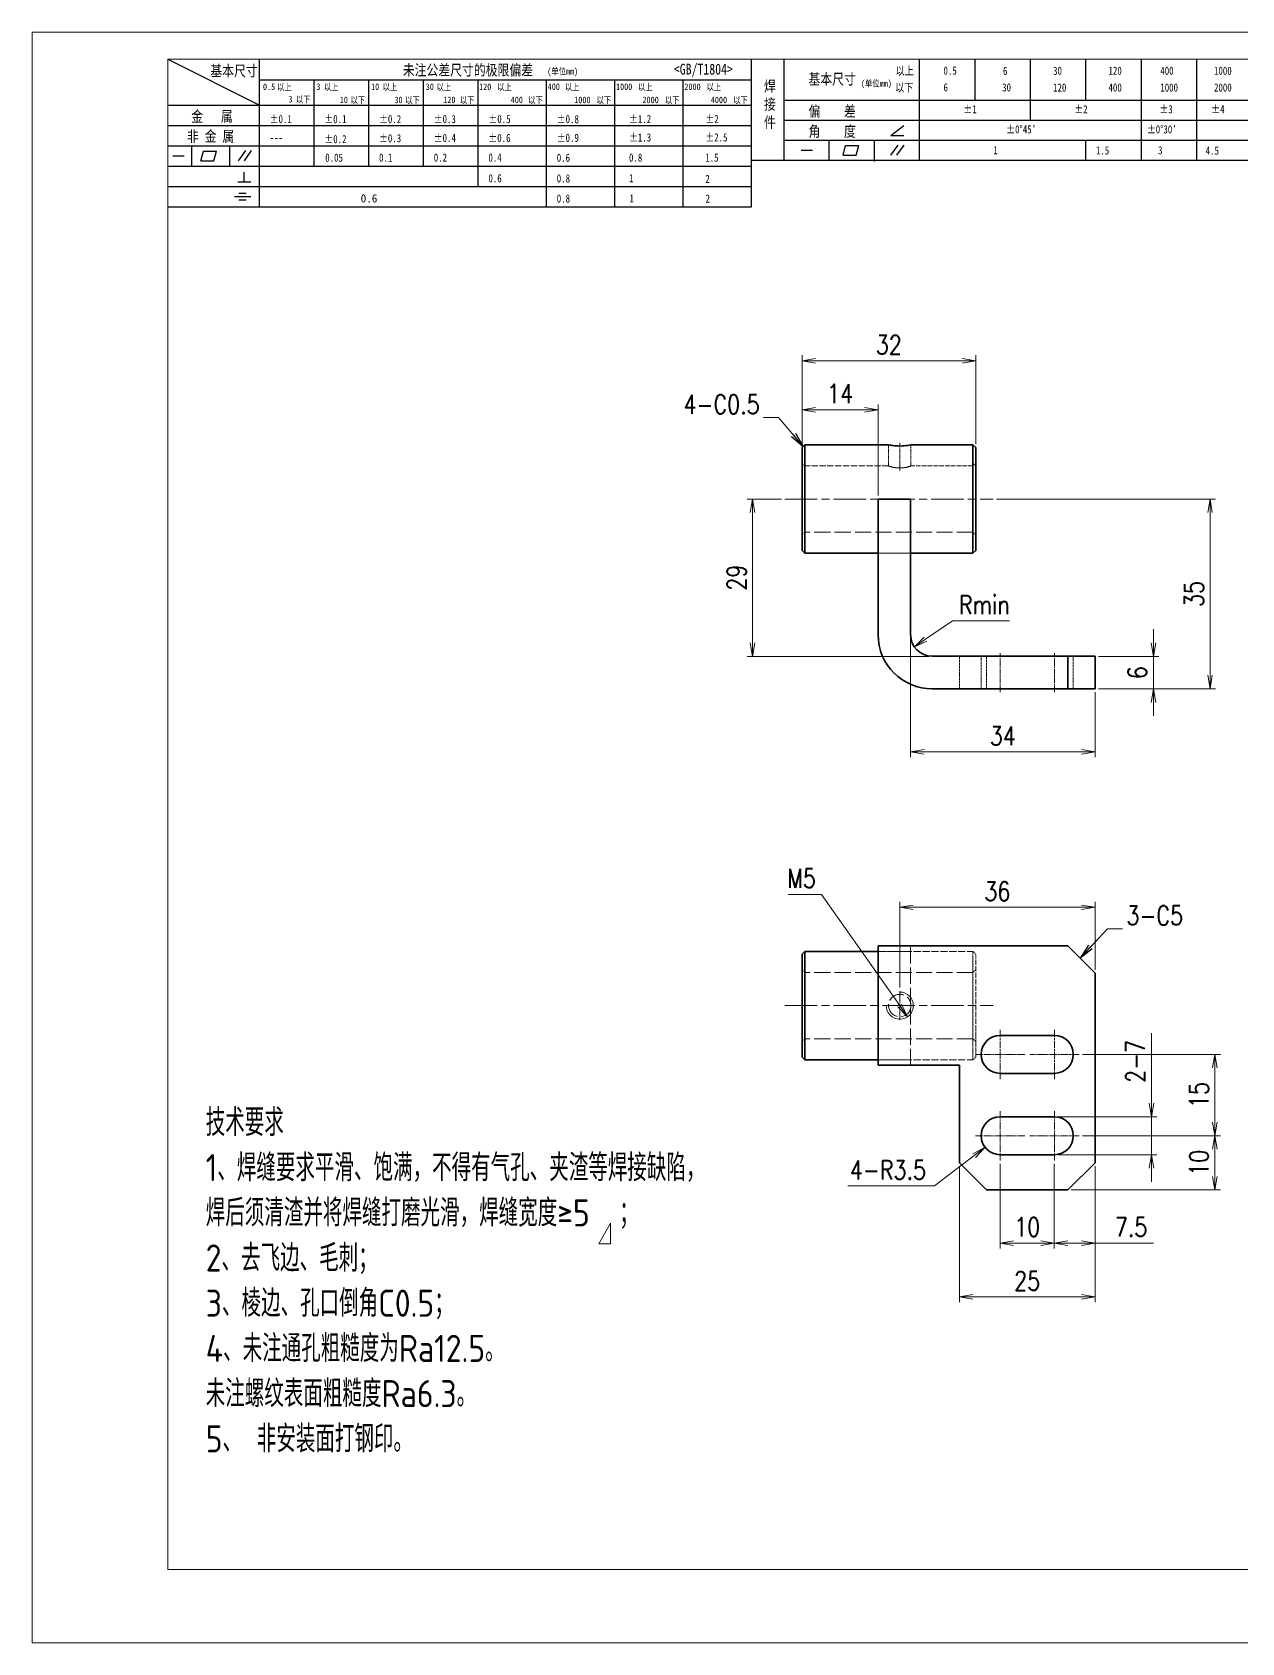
# Model space of a CAD drawing. Header units: inches. Extents: x 269 to 10986, y 1043 to 4337.
# Drawn here: x 9158.5 to 9381.4, y 3497.4 to 3794.4 of the extents above; entities that cross this region are included whole.
import ezdxf

# ---------------------------------------------------------------- set-up
doc = ezdxf.new("R2010")
doc.units = ezdxf.units.IN
doc.header["$MEASUREMENT"] = 0
doc.linetypes.add('AM_ISO02W050x2', pattern=[3.75, 3, -0.75])
doc.linetypes.add('AM_ISO08W050x2', pattern=[9, 6, -0.75, 1.5, -0.75])
for name, color, linetype, lineweight in [('中心线', 2, 'AM_ISO08W050x2', 18), ('图框', 7, 'Continuous', 18), ('标注线', 3, 'Continuous', 18), ('粗实线', 7, 'Continuous', 35), ('虚线', 1, 'AM_ISO02W050x2', 18)]:
    doc.layers.add(name, color=color, linetype=linetype, lineweight=lineweight)
doc.layers.add('图\\M+19E79\\M+195B6\\M+18E9A', color=7, linetype='Continuous')
doc.layers.add('打印', color=7, linetype='Continuous', lineweight=15, plot=False)
doc.layers.add('打印-禁用', color=7, linetype='Continuous', lineweight=15, plot=False)
doc.styles.add('DIM', font='romans.shx', dxfattribs={"width": 0.8, "bigfont": 'bigfont.shx'})
doc.styles.add('国标', font='simfang.ttf', dxfattribs={"width": 0.8})
doc.styles.add('机械长仿宋', font='gbenor.shx', dxfattribs={"height": 1, "bigfont": 'gbcbig.shx'})
doc.dimstyles.new('XR 1-1', dxfattribs={"dimtxt": 3.5, "dimasz": 2.5, "dimexe": 1, "dimexo": 0.625, "dimgap": 1.2, "dimtad": 1, "dimtoh": 1, "dimdsep": 46, "dimtxsty": 'DIM', "dimblk": 'OPEN', "dimcen": 0, "dimclrd": 8, "dimclre": 8, "dimclrt": 2, "dimazin": 2, "dimtfac": 0.5, "dimtmove": 0, "dimatfit": 3, "dimldrblk": 'OPEN', "dimfxl": 0, "dimtolj": 2, "dimlwd": 18, "dimlwe": 18, "dimarcsym": 0})
doc.dimstyles.new('XR 1-1$0', dxfattribs={"dimtxt": 3.5, "dimasz": 2.5, "dimexe": 1, "dimexo": 0.625, "dimgap": 1.2, "dimtad": 1, "dimzin": 9, "dimdsep": 46, "dimtxsty": 'DIM', "dimblk": 'OPEN', "dimcen": 0, "dimclrd": 8, "dimclre": 8, "dimclrt": 2, "dimazin": 2, "dimtfac": 0.5, "dimtmove": 0, "dimatfit": 3, "dimldrblk": 'OPEN', "dimfxl": 0, "dimtolj": 2, "dimlwd": 18, "dimlwe": 18, "dimarcsym": 0})
doc.dimstyles.new('XR 1-1$3', dxfattribs={"dimtxt": 3.5, "dimasz": 2.5, "dimexe": 1, "dimexo": 0.625, "dimgap": 1.2, "dimtad": 1, "dimtoh": 1, "dimdsep": 46, "dimtxsty": 'DIM', "dimblk": 'OPEN', "dimcen": 0, "dimclrd": 8, "dimclre": 8, "dimclrt": 2, "dimazin": 2, "dimtfac": 0.5, "dimtofl": 0, "dimtmove": 0, "dimatfit": 3, "dimldrblk": 'OPEN', "dimfxl": 0, "dimtolj": 2, "dimlwd": 18, "dimlwe": 18, "dimarcsym": 0})
doc.dimstyles.new('XR 1-1$4', dxfattribs={"dimtxt": 3.5, "dimasz": 2.5, "dimexe": 1, "dimexo": 0.625, "dimgap": 1.2, "dimtad": 1, "dimtoh": 1, "dimdsep": 46, "dimtxsty": 'DIM', "dimblk": 'OPEN', "dimcen": 0, "dimclrd": 8, "dimclre": 8, "dimclrt": 2, "dimazin": 2, "dimtfac": 0.5, "dimtofl": 0, "dimtmove": 0, "dimatfit": 3, "dimldrblk": 'OPEN', "dimfxl": 0, "dimtolj": 2, "dimlwd": 18, "dimlwe": 18, "dimarcsym": 0})

# ---------------------------------------------------------------- blocks, each defined once
blk = doc.blocks.new('GZDEH零件A3图框V01版')
at = {"layer": '图\\M+19E79\\M+195B6\\M+18E9A', "color": 9}
for p, q in [((2882.49, -1554.46), (2899.37, -1562.92)), ((2899.37, -1581.67), (2899.37, -1554.46)), ((2990.09, -1581.67), (2990.09, -1554.46)), ((2996.09, -1573.08), (2996.09, -1554.46)), ((3021.09, -1561.98), (3021.09, -1554.46)), ((3031.31, -1561.98), (3031.31, -1554.46)), ((3041.53, -1561.98), (3041.53, -1554.46)), ((3051.75, -1561.98), (3051.75, -1554.46)), ((3061.98, -1561.98), (3061.98, -1554.46)), ((3072.2, -1561.98), (3072.2, -1554.46)), ((2899.37, -1558.24), (2990.09, -1558.24)), ((2909.45, -1574.17), (2909.45, -1558.24)), ((2919.53, -1574.17), (2919.53, -1558.24)), ((2929.61, -1574.17), (2929.61, -1558.24)), ((2939.69, -1577.92), (2939.69, -1558.24)), ((2952.29, -1581.67), (2952.29, -1558.24)), ((2964.89, -1581.67), (2964.89, -1558.24)), ((2977.49, -1581.67), (2977.49, -1558.24)), ((2996.09, -1561.98), (3113.09, -1561.98)), ((3021.09, -1573.08), (3021.09, -1561.98)), ((3041.53, -1565.68), (3041.53, -1561.98)), ((3061.98, -1573.08), (3061.98, -1561.98)), ((3072.2, -1573.08), (3072.2, -1561.98)), ((2882.49, -1562.92), (2990.09, -1562.92)), ((2882.49, -1566.67), (2990.09, -1566.67)), ((2996.09, -1565.68), (3113.09, -1565.68)), ((3015.75, -1568.51), (3018.15, -1566.66)), ((2882.49, -1570.42), (2990.09, -1570.42)), ((2886.92, -1574.12), (2886.92, -1570.42)), ((2893.91, -1574.12), (2893.91, -1570.42)), ((2996.09, -1569.38), (3113.09, -1569.38)), ((3004.42, -1573.08), (3004.42, -1569.38)), ((3006.97, -1572.12), (3007.45, -1570.33)), ((3007.45, -1570.33), (3009.86, -1570.33)), ((3009.39, -1572.12), (3009.86, -1570.33)), ((3012.75, -1573.08), (3012.75, -1569.38)), ((3015.75, -1568.51), (3018.15, -1568.51)), ((3015.81, -1572.12), (3017.15, -1570.26)), ((3016.89, -1572.12), (3018.23, -1570.26)), ((3051.75, -1573.08), (3051.75, -1569.38)), ((2883.43, -1572.27), (2885.49, -1572.27)), ((2888.59, -1573.16), (2889.07, -1571.37)), ((2888.59, -1573.16), (2891, -1573.16)), ((2889.07, -1571.37), (2891.48, -1571.37)), ((2891, -1573.16), (2891.48, -1571.37)), ((2895.52, -1573.16), (2896.85, -1571.3)), ((2896.6, -1573.16), (2897.94, -1571.3)), ((2990.09, -1573.08), (3113.09, -1573.08)), ((2999.26, -1571.23), (3001.32, -1571.23)), ((3006.97, -1572.12), (3009.39, -1572.12)), ((3012.75, -1573.33), (3012.75, -1573.08)), ((2882.49, -1574.17), (2990.09, -1574.17)), ((2895.42, -1577.05), (2897.81, -1577.05)), ((2896.58, -1577.05), (2896.58, -1575.28)), ((2882.49, -1577.92), (2990.09, -1577.92)), ((2894.79, -1579.77), (2897.77, -1579.77)), ((2895.57, -1579.17), (2896.92, -1579.17)), ((2882.49, -1581.67), (2990.09, -1581.67)), ((2895.57, -1580.37), (2896.93, -1580.37))]:
    blk.add_line(p, q, dxfattribs=at)
at = {"layer": '图框', "linetype": 'Continuous'}
for p, q in [((2882.49, -1554.46), (2882.49, -1832.96)), ((3272.49, -1554.46), (2882.49, -1554.46)), ((2882.49, -1832.96), (3272.49, -1832.96))]:
    blk.add_line(p, q, dxfattribs=at)
at = {"layer": '打印-禁用', "linetype": 'Continuous'}
for p, q in [((2857.49, -1549.46), (2857.49, -1846.46)), ((3277.49, -1549.46), (2857.49, -1549.46)), ((2857.49, -1846.46), (3277.49, -1846.46))]:
    blk.add_line(p, q, dxfattribs=at)
at = {"layer": '图\\M+19E79\\M+195B6\\M+18E9A', "color": 9, "style": '国标', "width": 0.8}
for s, height, p in [('基本尺寸', 2, (2890.33, -1557.58)), ('未注公差尺寸的极限偏差', 2, (2925.81, -1557.44)), ('<GB/T1804>', 2, (2975.78, -1557.27)), ('以上', 1.5, (3016.64, -1557.33)), ('0.5', 1.5, (3025.49, -1557.3)), ('6', 1.5, (3036.45, -1557.34)), ('30', 1.5, (3045.69, -1557.31)), ('120', 1.5, (3055.91, -1557.31)), ('400', 1.5, (3065.46, -1557.31)), ('1000', 1.5, (3075.36, -1557.31)), ('30', 1.2, (2930.04, -1560.11)), ('基本尺寸', 2, (3000.6, -1559.1)), ('以下', 1.5, (3016.58, -1560.43)), ('6', 1.5, (3025.49, -1560.38)), ('30', 1.5, (3036.31, -1560.39)), ('120', 1.5, (3045.69, -1560.41)), ('400', 1.5, (3055.91, -1560.41)), ('1000', 1.5, (3065.46, -1560.41)), ('2000', 1.5, (3075.36, -1560.41)), ('金   属', 2, (2886.82, -1565.98)), ('±0.1', 1.5, (2901.27, -1566.23)), ('±0.1', 1.5, (2911.35, -1566.23)), ('±0.2', 1.5, (2921.43, -1566.23)), ('±0.3', 1.5, (2931.51, -1566.23)), ('±0.5', 1.5, (2941.59, -1566.23)), ('±0.8', 1.5, (2954.19, -1566.23)), ('±1.2', 1.5, (2967.51, -1566.23)), ('±2', 1.5, (2981.58, -1566.23)), ('偏    差', 2, (3000.6, -1565.04)), ('±1', 1.5, (3029.16, -1564.42)), ('±2', 1.5, (3049.61, -1564.42)), ('±3', 1.5, (3065.3, -1564.42)), ('±4', 1.5, (3074.85, -1564.42)), ('非 金 属', 2, (2886.02, -1569.65)), ('±0.3', 1.5, (2921.43, -1569.77)), ('±0.4', 1.5, (2931.51, -1569.71)), ('±0.6', 1.5, (2941.59, -1569.71)), ('±0.9', 1.5, (2954.19, -1569.68)), ('±1.3', 1.5, (2967.51, -1569.62)), ('±2.5', 1.5, (2981.58, -1569.61)), ('角    度', 2, (3000.6, -1568.74)), ("±0%%D45'", 1.5, (3037.06, -1568.12)), ("±0%%D30'", 1.5, (3062.98, -1568.12)), ('---', 1.5, (2901.27, -1569.65)), ('±0.2', 1.5, (2911.35, -1569.92)), ('1', 1.5, (3034.69, -1571.98)), ('1.5', 1.5, (3053.59, -1572.01)), ('3', 1.5, (3065.05, -1571.98)), ('4.5', 1.5, (3073.82, -1572.05)), ('0.1', 1.5, (2921.43, -1573.34)), ('0.2', 1.5, (2931.51, -1573.33)), ('0.4', 1.5, (2941.59, -1573.33)), ('0.6', 1.5, (2954.19, -1573.35)), ('0.8', 1.5, (2967.51, -1573.33)), ('1.5', 1.5, (2981.58, -1573.34)), ('0.6', 1.5, (2941.59, -1577.14)), ('0.8', 1.5, (2954.19, -1577.17)), ('1', 1.5, (2967.51, -1577.12)), ('2', 1.5, (2981.58, -1577.26)), ('0.8', 1.5, (2954.19, -1580.87)), ('1', 1.5, (2967.59, -1580.86)), ('2', 1.5, (2981.62, -1580.89))]:
    blk.add_text(s, height=height, dxfattribs=at).set_placement(p)
at = {"layer": '图\\M+19E79\\M+195B6\\M+18E9A', "color": 9, "lineweight": 15, "style": '国标', "width": 0.8}
for s, p in [('(单位mm)', (2952.44, -1557.27)), ('0.5', (2900.03, -1560.11)), ('以上', (2902.64, -1560.16)), ('3', (2909.88, -1560.11)), ('以上', (2911.25, -1560.16)), ('10', (2919.96, -1560.11)), ('以上', (2922.09, -1560.16)), ('以上', (2932.02, -1560.16)), ('120', (2939.88, -1560.11)), ('以上', (2943.21, -1560.16)), ('400', (2952.52, -1560.11)), ('以上', (2955.68, -1560.16)), ('1000', (2965.12, -1560.11)), ('以上', (2969.16, -1560.16)), ('2000', (2977.72, -1560.11)), ('以上', (2981.8, -1560.16)), ('(单位mm)', (3010.27, -1559.51)), ('3', (2904.73, -1562.41)), ('以下', (2906.1, -1562.46)), ('10', (2914.19, -1562.54)), ('以下', (2916.18, -1562.59)), ('30', (2924.27, -1562.54)), ('以下', (2926.26, -1562.59)), ('120', (2933.26, -1562.54)), ('以下', (2936.34, -1562.59)), ('400', (2945.7, -1562.54)), ('以下', (2948.94, -1562.59)), ('1000', (2957.41, -1562.54)), ('以下', (2961.54, -1562.59)), ('2000', (2969.99, -1562.54)), ('以下', (2974.14, -1562.59)), ('4000', (2982.59, -1562.54)), ('以下', (2986.74, -1562.59))]:
    blk.add_text(s, height=1.2, dxfattribs=at).set_placement(p)
at = {"layer": '图\\M+19E79\\M+195B6\\M+18E9A', "color": 9, "lineweight": 13, "style": '国标'}
blk.add_text('0.6', height=1.5, dxfattribs=at).set_placement((2918.05, -1580.85))
at = {"layer": '图\\M+19E79\\M+195B6\\M+18E9A', "color": 9, "style": '国标'}
for s, insert, char_height, width, attachment_point in [('焊\\P接\\P件', (2992.39, -1558.41), 2, 3.1877, 1), ('0.05', (2911.51, -1573.37), 1.5, 5.1982, 7)]:
    blk.add_mtext(s, dxfattribs=dict(at, insert=insert, char_height=char_height, width=width, attachment_point=attachment_point))
blk = doc.blocks.new('DEH A3')
at = {"layer": '图框'}
blk.add_blockref('GZDEH零件A3图框V01版', (-2857.49, 1846.46), dxfattribs=at)
blk = doc.blocks.new('HJ')
at = {"layer": '标注线', "color": 2, "linetype": 'ByBlock', "lineweight": 9}
for p, q in [((0, 0), (4.34, 7.65)), ((4.34, 7.65), (4.34, 0)), ((4.34, 0), (0, 0))]:
    blk.add_line(p, q, dxfattribs=at)
blk = doc.blocks.new('_Open')
at = {"color": 0, "linetype": 'ByBlock', "lineweight": -2}
for p, q in [((-1, 0.17), (0, 0)), ((-1, -0.17), (0, 0)), ((0, 0), (-1, 0))]:
    blk.add_line(p, q, dxfattribs=at)
blk = doc.blocks.new('*D195')
at = {"layer": 'Defpoints', "color": 0, "transparency": 16777216}
for p in [(9291.27, 3708.26), (9297.19, 3708.26), (9324.39, 3679.26)]:
    blk.add_point(p, dxfattribs=at)
at = {"layer": '标注线', "color": 8, "lineweight": 18, "transparency": 16777216}
for p, q in [((9296.57, 3708.26), (9290.27, 3708.26)), ((9291.27, 3681.76), (9291.27, 3705.76)), ((9323.77, 3679.26), (9290.27, 3679.26))]:
    blk.add_line(p, q, dxfattribs=at)
at = {"layer": '标注线', "color": 8, "lineweight": 18, "transparency": 16777216, "xscale": 2.5, "yscale": 2.5, "zscale": 2.5}
for p, rotation in [((9291.27, 3708.26), 90), ((9291.27, 3679.26), 270)]:
    blk.add_blockref('_Open', p, dxfattribs=dict(at, rotation=rotation))
at = {"layer": '标注线', "color": 2, "transparency": 16777216, "insert": (9288.32, 3693.76), "char_height": 3.5, "attachment_point": 5, "rotation": 90, "style": 'DIM'}
blk.add_mtext('\\A2;29', dxfattribs=at)
blk = doc.blocks.new('*D196')
at = {"layer": 'Defpoints', "color": 0, "transparency": 16777216}
for p in [(9320.39, 3683.26), (9354.39, 3673.26), (9320.39, 3661.65)]:
    blk.add_point(p, dxfattribs=at)
at = {"layer": '标注线', "color": 8, "lineweight": 18, "transparency": 16777216}
for p, q in [((9320.39, 3682.64), (9320.39, 3660.65)), ((9354.39, 3672.64), (9354.39, 3660.65)), ((9351.89, 3661.65), (9322.89, 3661.65))]:
    blk.add_line(p, q, dxfattribs=at)
at = {"layer": '标注线', "color": 8, "lineweight": 18, "transparency": 16777216, "xscale": 2.5, "yscale": 2.5, "zscale": 2.5, "rotation": 180}
blk.add_blockref('_Open', (9320.39, 3661.65), dxfattribs=at)
at = {"layer": '标注线', "color": 8, "lineweight": 18, "transparency": 16777216, "xscale": 2.5, "yscale": 2.5, "zscale": 2.5}
blk.add_blockref('_Open', (9354.39, 3661.65), dxfattribs=at)
at = {"layer": '标注线', "color": 2, "transparency": 16777216, "insert": (9337.39, 3664.6), "char_height": 3.5, "attachment_point": 5, "style": 'DIM'}
blk.add_mtext('\\A2;34', dxfattribs=at)
blk = doc.blocks.new('*D197')
at = {"layer": 'Defpoints', "color": 0, "transparency": 16777216}
for p in [(9354.39, 3679.26), (9365.16, 3679.26), (9354.39, 3673.26)]:
    blk.add_point(p, dxfattribs=at)
at = {"layer": '标注线', "color": 8, "lineweight": 18, "transparency": 16777216}
for p, q in [((9365.16, 3681.76), (9365.16, 3684.26)), ((9355.02, 3679.26), (9366.16, 3679.26)), ((9365.16, 3673.26), (9365.16, 3679.26)), ((9355.02, 3673.26), (9366.16, 3673.26)), ((9365.16, 3670.76), (9365.16, 3668.26))]:
    blk.add_line(p, q, dxfattribs=at)
at = {"layer": '标注线', "color": 8, "lineweight": 18, "transparency": 16777216, "xscale": 2.5, "yscale": 2.5, "zscale": 2.5}
for p, rotation in [((9365.16, 3679.26), 270), ((9365.16, 3673.26), 90)]:
    blk.add_blockref('_Open', p, dxfattribs=dict(at, rotation=rotation))
at = {"layer": '标注线', "color": 2, "transparency": 16777216, "insert": (9362.21, 3676.26), "char_height": 3.5, "attachment_point": 5, "rotation": 90, "style": 'DIM'}
blk.add_mtext('\\A2;6', dxfattribs=at)
blk = doc.blocks.new('*D198')
at = {"layer": 'Defpoints', "color": 0, "transparency": 16777216}
for p in [(9335.59, 3708.26), (9354.39, 3673.26), (9375.59, 3673.26)]:
    blk.add_point(p, dxfattribs=at)
at = {"layer": '标注线', "color": 8, "lineweight": 18, "transparency": 16777216}
for p, q in [((9336.22, 3708.26), (9376.59, 3708.26)), ((9375.59, 3705.76), (9375.59, 3675.76)), ((9355.02, 3673.26), (9376.59, 3673.26))]:
    blk.add_line(p, q, dxfattribs=at)
at = {"layer": '标注线', "color": 8, "lineweight": 18, "transparency": 16777216, "xscale": 2.5, "yscale": 2.5, "zscale": 2.5}
for p, rotation in [((9375.59, 3708.26), 90), ((9375.59, 3673.26), 270)]:
    blk.add_blockref('_Open', p, dxfattribs=dict(at, rotation=rotation))
at = {"layer": '标注线', "color": 2, "transparency": 16777216, "insert": (9372.64, 3690.76), "char_height": 3.5, "attachment_point": 5, "rotation": 90, "style": 'DIM'}
blk.add_mtext('\\A2;35', dxfattribs=at)
blk = doc.blocks.new('*D199')
at = {"layer": 'Defpoints', "color": 0, "transparency": 16777216}
for p in [(9300.39, 3724.73), (9300.39, 3717.76), (9314.39, 3708.26)]:
    blk.add_point(p, dxfattribs=at)
at = {"layer": '标注线', "color": 8, "lineweight": 18, "transparency": 16777216}
for p, q in [((9300.39, 3718.39), (9300.39, 3725.73)), ((9311.89, 3724.73), (9302.89, 3724.73)), ((9314.39, 3708.89), (9314.39, 3725.73))]:
    blk.add_line(p, q, dxfattribs=at)
at = {"layer": '标注线', "color": 8, "lineweight": 18, "transparency": 16777216, "xscale": 2.5, "yscale": 2.5, "zscale": 2.5, "rotation": 180}
blk.add_blockref('_Open', (9300.39, 3724.73), dxfattribs=at)
at = {"layer": '标注线', "color": 8, "lineweight": 18, "transparency": 16777216, "xscale": 2.5, "yscale": 2.5, "zscale": 2.5}
blk.add_blockref('_Open', (9314.39, 3724.73), dxfattribs=at)
at = {"layer": '标注线', "color": 2, "transparency": 16777216, "insert": (9307.39, 3727.68), "char_height": 3.5, "attachment_point": 5, "style": 'DIM'}
blk.add_mtext('\\A2;14', dxfattribs=at)
blk = doc.blocks.new('*D200')
at = {"layer": 'Defpoints', "color": 0, "transparency": 16777216}
for p in [(9332.39, 3733.77), (9300.39, 3717.75), (9332.39, 3717.76)]:
    blk.add_point(p, dxfattribs=at)
at = {"layer": '标注线', "color": 8, "lineweight": 18, "transparency": 16777216}
for p, q in [((9300.39, 3718.38), (9300.39, 3734.77)), ((9302.89, 3733.77), (9329.89, 3733.77)), ((9332.39, 3718.39), (9332.39, 3734.77))]:
    blk.add_line(p, q, dxfattribs=at)
at = {"layer": '标注线', "color": 8, "lineweight": 18, "transparency": 16777216, "xscale": 2.5, "yscale": 2.5, "zscale": 2.5, "rotation": 180}
blk.add_blockref('_Open', (9300.39, 3733.77), dxfattribs=at)
at = {"layer": '标注线', "color": 8, "lineweight": 18, "transparency": 16777216, "xscale": 2.5, "yscale": 2.5, "zscale": 2.5}
blk.add_blockref('_Open', (9332.39, 3733.77), dxfattribs=at)
at = {"layer": '标注线', "color": 2, "transparency": 16777216, "insert": (9316.39, 3736.72), "char_height": 3.5, "attachment_point": 5, "style": 'DIM'}
blk.add_mtext('\\A2;32', dxfattribs=at)
blk = doc.blocks.new('*D201')
at = {"layer": 'Defpoints', "color": 0, "transparency": 16777216}
for p in [(9324.39, 3683.26), (9321.1, 3681)]:
    blk.add_point(p, dxfattribs=at)
at = {"layer": '标注线', "color": 8, "lineweight": 18, "transparency": 16777216}
for p, q in [((9328.1, 3685.81), (9323.16, 3682.41)), ((9338.64, 3685.81), (9328.1, 3685.81))]:
    blk.add_line(p, q, dxfattribs=at)
at = {"layer": '标注线', "color": 8, "lineweight": 18, "transparency": 16777216, "xscale": 2.5, "yscale": 2.5, "zscale": 2.5, "rotation": 214.479443261806}
blk.add_blockref('_Open', (9321.1, 3681), dxfattribs=at)
at = {"layer": '标注线', "color": 2, "transparency": 16777216, "insert": (9333.97, 3688.76), "char_height": 3.5, "attachment_point": 5, "style": 'DIM'}
blk.add_mtext('\\A2;Rmin', dxfattribs=at)
blk = doc.blocks.new('*D207')
at = {"layer": 'Defpoints', "color": 0, "transparency": 16777216}
for p in [(9329.39, 3585.86), (9354.39, 3585.86), (9354.39, 3561.14)]:
    blk.add_point(p, dxfattribs=at)
at = {"layer": '标注线', "color": 8, "lineweight": 18, "transparency": 16777216}
for p, q in [((9329.39, 3585.23), (9329.39, 3560.14)), ((9354.39, 3585.23), (9354.39, 3560.14)), ((9331.89, 3561.14), (9351.89, 3561.14))]:
    blk.add_line(p, q, dxfattribs=at)
at = {"layer": '标注线', "color": 8, "lineweight": 18, "transparency": 16777216, "xscale": 2.5, "yscale": 2.5, "zscale": 2.5, "rotation": 180}
blk.add_blockref('_Open', (9329.39, 3561.14), dxfattribs=at)
at = {"layer": '标注线', "color": 8, "lineweight": 18, "transparency": 16777216, "xscale": 2.5, "yscale": 2.5, "zscale": 2.5}
blk.add_blockref('_Open', (9354.39, 3561.14), dxfattribs=at)
at = {"layer": '标注线', "color": 2, "transparency": 16777216, "insert": (9341.89, 3564.09), "char_height": 3.5, "attachment_point": 5, "style": 'DIM'}
blk.add_mtext('\\A2;25', dxfattribs=at)
blk = doc.blocks.new('*D208')
at = {"layer": 'Defpoints', "color": 0, "transparency": 16777216}
for p in [(9346.89, 3586.31), (9354.39, 3585.86), (9354.39, 3571.07)]:
    blk.add_point(p, dxfattribs=at)
at = {"layer": '标注线', "color": 8, "lineweight": 18, "transparency": 16777216}
for p, q in [((9346.89, 3585.68), (9346.89, 3570.07)), ((9354.39, 3585.23), (9354.39, 3570.07)), ((9349.39, 3571.07), (9351.89, 3571.07)), ((9354.39, 3571.07), (9365.16, 3571.07))]:
    blk.add_line(p, q, dxfattribs=at)
at = {"layer": '标注线', "color": 8, "lineweight": 18, "transparency": 16777216, "xscale": 2.5, "yscale": 2.5, "zscale": 2.5, "rotation": 180}
blk.add_blockref('_Open', (9346.89, 3571.07), dxfattribs=at)
at = {"layer": '标注线', "color": 8, "lineweight": 18, "transparency": 16777216, "xscale": 2.5, "yscale": 2.5, "zscale": 2.5}
blk.add_blockref('_Open', (9354.39, 3571.07), dxfattribs=at)
at = {"layer": '标注线', "color": 2, "transparency": 16777216, "insert": (9361.03, 3574.02), "char_height": 3.5, "attachment_point": 5, "style": 'DIM'}
blk.add_mtext('\\A2;7.5', dxfattribs=at)
blk = doc.blocks.new('*D209')
at = {"layer": 'Defpoints', "color": 0, "transparency": 16777216}
for p in [(9336.89, 3586.31), (9346.89, 3585.68), (9346.89, 3571.07)]:
    blk.add_point(p, dxfattribs=at)
at = {"layer": '标注线', "color": 8, "lineweight": 18, "transparency": 16777216}
for p, q in [((9336.89, 3585.68), (9336.89, 3570.07)), ((9346.89, 3585.06), (9346.89, 3570.07)), ((9339.39, 3571.07), (9344.39, 3571.07))]:
    blk.add_line(p, q, dxfattribs=at)
at = {"layer": '标注线', "color": 8, "lineweight": 18, "transparency": 16777216, "xscale": 2.5, "yscale": 2.5, "zscale": 2.5, "rotation": 180}
blk.add_blockref('_Open', (9336.89, 3571.07), dxfattribs=at)
at = {"layer": '标注线', "color": 8, "lineweight": 18, "transparency": 16777216, "xscale": 2.5, "yscale": 2.5, "zscale": 2.5}
blk.add_blockref('_Open', (9346.89, 3571.07), dxfattribs=at)
at = {"layer": '标注线', "color": 2, "transparency": 16777216, "insert": (9341.89, 3574.02), "char_height": 3.5, "attachment_point": 5, "style": 'DIM'}
blk.add_mtext('\\A2;10', dxfattribs=at)
blk = doc.blocks.new('*D210')
at = {"layer": 'Defpoints', "color": 0, "transparency": 16777216}
for p in [(9351.44, 3590.86), (9376.5, 3590.86), (9349.39, 3580.86)]:
    blk.add_point(p, dxfattribs=at)
at = {"layer": '标注线', "color": 8, "lineweight": 18, "transparency": 16777216}
for p, q in [((9352.07, 3590.86), (9377.5, 3590.86)), ((9376.5, 3583.36), (9376.5, 3588.36)), ((9350.02, 3580.86), (9377.5, 3580.86))]:
    blk.add_line(p, q, dxfattribs=at)
at = {"layer": '标注线', "color": 8, "lineweight": 18, "transparency": 16777216, "xscale": 2.5, "yscale": 2.5, "zscale": 2.5}
for p, rotation in [((9376.5, 3590.86), 90), ((9376.5, 3580.86), 270)]:
    blk.add_blockref('_Open', p, dxfattribs=dict(at, rotation=rotation))
at = {"layer": '标注线', "color": 2, "transparency": 16777216, "insert": (9373.55, 3585.86), "char_height": 3.5, "attachment_point": 5, "rotation": 90, "style": 'DIM'}
blk.add_mtext('\\A2;10', dxfattribs=at)
blk = doc.blocks.new('*D211')
at = {"layer": 'Defpoints', "color": 0, "transparency": 16777216}
for p in [(9351.44, 3605.86), (9352.07, 3590.86), (9376.5, 3590.86)]:
    blk.add_point(p, dxfattribs=at)
at = {"layer": '标注线', "color": 8, "lineweight": 18, "transparency": 16777216}
for p, q in [((9352.07, 3605.86), (9377.5, 3605.86)), ((9376.5, 3603.36), (9376.5, 3593.36)), ((9352.69, 3590.86), (9377.5, 3590.86))]:
    blk.add_line(p, q, dxfattribs=at)
at = {"layer": '标注线', "color": 8, "lineweight": 18, "transparency": 16777216, "xscale": 2.5, "yscale": 2.5, "zscale": 2.5}
for p, rotation in [((9376.5, 3605.86), 90), ((9376.5, 3590.86), 270)]:
    blk.add_blockref('_Open', p, dxfattribs=dict(at, rotation=rotation))
at = {"layer": '标注线', "color": 2, "transparency": 16777216, "insert": (9373.55, 3598.36), "char_height": 3.5, "attachment_point": 5, "rotation": 90, "style": 'DIM'}
blk.add_mtext('\\A2;15', dxfattribs=at)
blk = doc.blocks.new('*D212')
at = {"layer": 'Defpoints', "color": 0, "transparency": 16777216}
for p in [(9346.89, 3594.36), (9364.78, 3594.36), (9346.89, 3587.36)]:
    blk.add_point(p, dxfattribs=at)
at = {"layer": '标注线', "color": 8, "lineweight": 18, "transparency": 16777216}
for p, q in [((9364.78, 3596.86), (9364.78, 3609.76)), ((9347.52, 3594.36), (9365.78, 3594.36)), ((9364.78, 3587.36), (9364.78, 3594.36)), ((9347.52, 3587.36), (9365.78, 3587.36)), ((9364.78, 3584.86), (9364.78, 3582.36))]:
    blk.add_line(p, q, dxfattribs=at)
at = {"layer": '标注线', "color": 8, "lineweight": 18, "transparency": 16777216, "xscale": 2.5, "yscale": 2.5, "zscale": 2.5}
for p, rotation in [((9364.78, 3594.36), 270), ((9364.78, 3587.36), 90)]:
    blk.add_blockref('_Open', p, dxfattribs=dict(at, rotation=rotation))
at = {"layer": '标注线', "color": 2, "transparency": 16777216, "insert": (9361.83, 3604.56), "char_height": 3.5, "attachment_point": 5, "rotation": 90, "style": 'DIM'}
blk.add_mtext('\\A2;{\\Fromans,bigfont|c134;2-}7', dxfattribs=at)
blk = doc.blocks.new('*D213')
at = {"layer": 'Defpoints', "color": 0, "transparency": 16777216}
for p in [(9336.89, 3590.86), (9334.11, 3588.73)]:
    blk.add_point(p, dxfattribs=at)
at = {"layer": '标注线', "color": 8, "lineweight": 18, "transparency": 16777216}
for p, q in [((9324.81, 3581.61), (9332.13, 3587.21)), ((9308.81, 3581.61), (9324.81, 3581.61))]:
    blk.add_line(p, q, dxfattribs=at)
at = {"layer": '标注线', "color": 8, "lineweight": 18, "transparency": 16777216, "xscale": 2.5, "yscale": 2.5, "zscale": 2.5, "rotation": 37.401368756041}
blk.add_blockref('_Open', (9334.11, 3588.73), dxfattribs=at)
at = {"layer": '标注线', "color": 2, "transparency": 16777216, "insert": (9316.21, 3584.56), "char_height": 3.5, "attachment_point": 5, "style": 'DIM'}
blk.add_mtext('\\A2;{\\Fromans,bigfont|c134;4-}R3.5', dxfattribs=at)
blk = doc.blocks.new('*D261')
at = {"layer": 'Defpoints', "color": 0, "transparency": 16777216}
for p in [(9318.39, 3632.98), (9354.39, 3620.86), (9318.39, 3617.54)]:
    blk.add_point(p, dxfattribs=at)
at = {"layer": '标注线', "color": 8, "lineweight": 18, "transparency": 16777216}
for p, q in [((9318.39, 3618.17), (9318.39, 3633.98)), ((9351.89, 3632.98), (9320.89, 3632.98)), ((9354.39, 3621.48), (9354.39, 3633.98))]:
    blk.add_line(p, q, dxfattribs=at)
at = {"layer": '标注线', "color": 8, "lineweight": 18, "transparency": 16777216, "xscale": 2.5, "yscale": 2.5, "zscale": 2.5, "rotation": 180}
blk.add_blockref('_Open', (9318.39, 3632.98), dxfattribs=at)
at = {"layer": '标注线', "color": 8, "lineweight": 18, "transparency": 16777216, "xscale": 2.5, "yscale": 2.5, "zscale": 2.5}
blk.add_blockref('_Open', (9354.39, 3632.98), dxfattribs=at)
at = {"layer": '标注线', "color": 2, "transparency": 16777216, "insert": (9336.39, 3635.93), "char_height": 3.5, "attachment_point": 5, "style": 'DIM'}
blk.add_mtext('\\A2;36', dxfattribs=at)
blk = doc.blocks.new('*D262')
at = {"layer": 'Defpoints', "color": 0, "transparency": 16777216}
for p in [(9316.95, 3616.9), (9319.83, 3612.81)]:
    blk.add_point(p, dxfattribs=at)
at = {"layer": '标注线', "color": 8, "lineweight": 18, "transparency": 16777216}
for p, q in [((9297.82, 3635.36), (9303.96, 3635.36)), ((9303.96, 3635.36), (9318.39, 3614.86))]:
    blk.add_line(p, q, dxfattribs=at)
at = {"layer": '标注线', "color": 8, "lineweight": 18, "transparency": 16777216, "xscale": 2.5, "yscale": 2.5, "zscale": 2.5, "rotation": 305.1511703961328}
blk.add_blockref('_Open', (9319.83, 3612.81), dxfattribs=at)
at = {"layer": '标注线', "color": 2, "transparency": 16777216, "insert": (9300.29, 3638.31), "char_height": 3.5, "attachment_point": 5, "style": 'DIM'}
blk.add_mtext('\\A2;M5', dxfattribs=at)

msp = doc.modelspace()

# ---------------------------------------------------------------- linework, layer by layer
at = {"layer": '中心线', "ltscale": 0.127223}
msp.add_line((9318.394, 3718.638), (9318.394, 3713.549), dxfattribs=at)
at = {"layer": '中心线'}
for p, q in [((9297.194, 3708.263), (9335.594, 3708.263)), ((9297.194, 3614.857), (9335.594, 3614.857))]:
    msp.add_line(p, q, dxfattribs=at)
at = {"layer": '中心线', "ltscale": 0.179999}
for p, q in [((9336.894, 3672.663), (9336.894, 3679.863)), ((9346.894, 3672.663), (9346.894, 3679.863))]:
    msp.add_line(p, q, dxfattribs=at)
at = {"layer": '中心线', "ltscale": 0.134355}
for p, q in [((9318.394, 3617.544), (9318.394, 3612.17)), ((9321.081, 3614.857), (9315.707, 3614.857))]:
    msp.add_line(p, q, dxfattribs=at)
at = {"layer": '中心线', "ltscale": 0.227499}
for p, q in [((9336.894, 3610.407), (9336.894, 3601.307)), ((9346.894, 3610.407), (9346.894, 3601.307)), ((9341.444, 3605.857), (9332.344, 3605.857)), ((9351.444, 3605.857), (9342.344, 3605.857)), ((9336.894, 3595.407), (9336.894, 3586.307)), ((9346.894, 3595.407), (9346.894, 3586.307)), ((9341.444, 3590.857), (9332.344, 3590.857)), ((9351.444, 3590.857), (9342.344, 3590.857))]:
    msp.add_line(p, q, dxfattribs=at)
at = {"layer": '打印'}
msp.add_lwpolyline([(9158.459, 3794.354), (9578.459, 3794.354), (9578.459, 3497.354), (9158.459, 3497.354)], close=True, dxfattribs=at)
at = {"layer": '标注线'}
msp.add_arc((9318.394, 3614.857), 2.5, 180, 90, dxfattribs=at)
at = {"layer": '粗实线', "ltscale": 0.017678}
for p, q in [((9300.394, 3717.763), (9300.894, 3718.263)), ((9332.394, 3717.763), (9331.894, 3718.263)), ((9300.394, 3698.763), (9300.894, 3698.263)), ((9332.394, 3698.763), (9331.894, 3698.263)), ((9300.394, 3624.357), (9300.894, 3624.857)), ((9300.394, 3605.357), (9300.894, 3604.857))]:
    msp.add_line(p, q, dxfattribs=at)
at = {"layer": '粗实线', "ltscale": 0.00027224}
msp.add_line((9300.394, 3717.763), (9300.394, 3717.752), dxfattribs=at)
at = {"layer": '粗实线', "ltscale": 0.028802}
msp.add_line((9300.394, 3717.752), (9300.394, 3716.6), dxfattribs=at)
at = {"layer": '粗实线', "ltscale": 0.445926}
msp.add_line((9300.394, 3716.6), (9300.394, 3698.763), dxfattribs=at)
at = {"layer": '粗实线', "ltscale": 0.000286569}
msp.add_line((9300.894, 3718.251), (9300.894, 3718.263), dxfattribs=at)
at = {"layer": '粗实线', "ltscale": 0.385819}
msp.add_line((9300.894, 3718.263), (9316.327, 3718.263), dxfattribs=at)
at = {"layer": '粗实线', "ltscale": 0.030318}
msp.add_line((9300.894, 3717.039), (9300.894, 3718.251), dxfattribs=at)
at = {"layer": '粗实线', "ltscale": 0.339252}
for p, q in [((9300.894, 3703.469), (9300.894, 3717.039)), ((9331.894, 3703.469), (9331.894, 3717.039))]:
    msp.add_line(p, q, dxfattribs=at)
at = {"layer": '粗实线', "ltscale": 0.00591}
msp.add_line((9316.58, 3718.214), (9316.813, 3718.174), dxfattribs=at)
at = {"layer": '粗实线', "ltscale": 0.001693}
msp.add_line((9319.318, 3718.09), (9319.385, 3718.097), dxfattribs=at)
at = {"layer": '粗实线', "ltscale": 0.285837}
msp.add_line((9320.461, 3718.263), (9331.894, 3718.263), dxfattribs=at)
at = {"layer": '粗实线', "ltscale": 0.030604}
for p, q in [((9331.894, 3717.039), (9331.894, 3718.263)), ((9300.894, 3623.633), (9300.894, 3624.857))]:
    msp.add_line(p, q, dxfattribs=at)
at = {"layer": '粗实线', "ltscale": 0.029074}
msp.add_line((9332.394, 3716.6), (9332.394, 3717.763), dxfattribs=at)
at = {"layer": '粗实线', "ltscale": 0.322289}
msp.add_line((9332.394, 3703.708), (9332.394, 3716.6), dxfattribs=at)
at = {"layer": '粗实线', "ltscale": 0.15}
for p, q in [((9320.394, 3708.263), (9314.394, 3708.263)), ((9349.394, 3679.263), (9349.394, 3673.263)), ((9354.394, 3679.263), (9354.394, 3673.263))]:
    msp.add_line(p, q, dxfattribs=at)
at = {"layer": '粗实线'}
for p, q in [((9314.394, 3708.263), (9314.394, 3683.263)), ((9320.394, 3708.263), (9320.394, 3683.263)), ((9349.394, 3679.263), (9324.394, 3679.263)), ((9349.394, 3673.263), (9324.394, 3673.263)), ((9314.394, 3603.857), (9314.394, 3625.857)), ((9349.394, 3625.857), (9324.394, 3625.857)), ((9354.394, 3585.857), (9354.394, 3620.857))]:
    msp.add_line(p, q, dxfattribs=at)
at = {"layer": '粗实线', "ltscale": 0.123636}
for p, q in [((9332.394, 3698.763), (9332.394, 3703.708)), ((9300.394, 3610.303), (9300.394, 3605.357))]:
    msp.add_line(p, q, dxfattribs=at)
at = {"layer": '粗实线', "ltscale": 0.130144}
for p, q in [((9300.894, 3698.263), (9300.894, 3703.469)), ((9331.894, 3698.263), (9331.894, 3703.469)), ((9300.894, 3604.857), (9300.894, 3610.063))]:
    msp.add_line(p, q, dxfattribs=at)
at = {"layer": '粗实线', "ltscale": 0.3375}
for p, q in [((9300.894, 3698.263), (9314.394, 3698.263)), ((9300.894, 3624.857), (9314.394, 3624.857)), ((9300.894, 3604.857), (9314.394, 3604.857))]:
    msp.add_line(p, q, dxfattribs=at)
at = {"layer": '粗实线', "ltscale": 0.2875}
msp.add_line((9320.394, 3698.263), (9331.894, 3698.263), dxfattribs=at)
at = {"layer": '粗实线', "ltscale": 0.125}
for p, q in [((9354.394, 3679.263), (9349.394, 3679.263)), ((9349.394, 3673.263), (9354.394, 3673.263)), ((9324.394, 3603.857), (9329.394, 3603.857))]:
    msp.add_line(p, q, dxfattribs=at)
at = {"layer": '粗实线', "ltscale": 0.298841}
msp.add_line((9300.394, 3624.357), (9300.394, 3612.404), dxfattribs=at)
at = {"layer": '粗实线', "ltscale": 0.283965}
msp.add_line((9300.894, 3612.274), (9300.894, 3623.633), dxfattribs=at)
at = {"layer": '粗实线', "ltscale": 0.25}
for p, q in [((9324.394, 3625.857), (9314.394, 3625.857)), ((9346.894, 3609.357), (9336.894, 3609.357)), ((9324.394, 3603.857), (9314.394, 3603.857)), ((9336.894, 3602.357), (9346.894, 3602.357)), ((9346.894, 3594.357), (9336.894, 3594.357)), ((9336.894, 3587.357), (9346.894, 3587.357))]:
    msp.add_line(p, q, dxfattribs=at)
at = {"layer": '粗实线', "ltscale": 0.176777}
for p, q in [((9349.394, 3625.857), (9354.394, 3620.857)), ((9334.394, 3580.857), (9329.394, 3585.857)), ((9349.394, 3580.857), (9354.394, 3585.857))]:
    msp.add_line(p, q, dxfattribs=at)
at = {"layer": '粗实线', "ltscale": 0.052523}
msp.add_line((9300.394, 3610.303), (9300.394, 3612.404), dxfattribs=at)
at = {"layer": '粗实线', "ltscale": 0.055287}
msp.add_line((9300.894, 3610.063), (9300.894, 3612.274), dxfattribs=at)
at = {"layer": '粗实线', "ltscale": 0.45}
msp.add_line((9329.394, 3585.857), (9329.394, 3603.857), dxfattribs=at)
at = {"layer": '粗实线', "ltscale": 0.375}
msp.add_line((9349.394, 3580.857), (9334.394, 3580.857), dxfattribs=at)
at = {"layer": '粗实线'}
for centre, radius, start, end in [((9318.465, 3728.546), 10.503, 258.25597, 264.19705), ((9318.394, 3727.985), 9.938, 264.27784, 280.51713), ((9318.398, 3727.946), 9.899, 264.61236, 269.68268), ((9318.319, 3728.575), 10.532, 275.81096, 281.73586), ((9324.394, 3683.263), 10, 180, 270), ((9324.394, 3683.263), 4, 180, 270), ((9336.894, 3605.857), 3.5, 90, 270), ((9346.894, 3605.857), 3.5, 270, 90), ((9336.894, 3590.857), 3.5, 90, 270), ((9346.894, 3590.857), 3.5, 270, 90)]:
    msp.add_arc(centre, radius, start, end, dxfattribs=at)
at = {"layer": '虚线', "ltscale": 0.130144}
for p, q in [((9300.894, 3713.057), (9300.894, 3718.263)), ((9331.894, 3713.057), (9331.894, 3718.263)), ((9300.894, 3619.651), (9300.894, 3624.857)), ((9331.894, 3619.651), (9331.894, 3624.857)), ((9331.894, 3604.857), (9331.894, 3610.063))]:
    msp.add_line(p, q, dxfattribs=at)
at = {"layer": '虚线', "ltscale": 0.006441}
msp.add_line((9316.327, 3718.263), (9316.58, 3718.214), dxfattribs=at)
at = {"layer": '虚线', "ltscale": 0.097509}
for p, q in [((9316.327, 3718.263), (9316.327, 3714.363)), ((9320.461, 3718.263), (9320.461, 3714.363))]:
    msp.add_line(p, q, dxfattribs=at)
at = {"layer": '虚线', "ltscale": 0.017685}
msp.add_line((9300.895, 3714.363), (9300.394, 3714.863), dxfattribs=at)
at = {"layer": '虚线', "ltscale": 0.385815}
msp.add_line((9316.327, 3714.363), (9300.894, 3714.363), dxfattribs=at)
at = {"layer": '虚线', "ltscale": 0.062513}
msp.add_line((9300.894, 3711.861), (9300.894, 3714.362), dxfattribs=at)
at = {"layer": '虚线', "ltscale": 0.206944}
for p, q in [((9300.894, 3713.616), (9300.894, 3705.338)), ((9331.894, 3705.338), (9331.894, 3713.616)), ((9300.894, 3711.187), (9300.894, 3702.91)), ((9331.894, 3702.91), (9331.894, 3711.187)), ((9331.894, 3611.933), (9331.894, 3620.21)), ((9331.894, 3609.504), (9331.894, 3617.782))]:
    msp.add_line(p, q, dxfattribs=at)
at = {"layer": '虚线', "ltscale": 0.339252}
for p, q in [((9300.894, 3699.487), (9300.894, 3713.057)), ((9331.894, 3699.487), (9331.894, 3713.057)), ((9331.894, 3610.063), (9331.894, 3623.633)), ((9331.894, 3606.081), (9331.894, 3619.651))]:
    msp.add_line(p, q, dxfattribs=at)
at = {"layer": '虚线', "ltscale": 0.285835}
msp.add_line((9331.894, 3714.363), (9320.461, 3714.363), dxfattribs=at)
at = {"layer": '虚线', "ltscale": 0.017678}
for p, q in [((9331.894, 3714.363), (9332.394, 3714.863)), ((9300.894, 3702.163), (9300.394, 3701.663)), ((9331.894, 3702.163), (9332.394, 3701.663)), ((9332.394, 3624.357), (9331.894, 3624.857)), ((9300.894, 3620.957), (9300.394, 3621.457)), ((9331.894, 3620.957), (9332.394, 3621.457)), ((9300.894, 3608.757), (9300.394, 3608.257)), ((9331.894, 3608.757), (9332.394, 3608.257)), ((9332.394, 3605.357), (9331.894, 3604.857))]:
    msp.add_line(p, q, dxfattribs=at)
at = {"layer": '虚线', "ltscale": 0.079388}
for p, q in [((9331.894, 3711.187), (9331.894, 3714.363)), ((9331.894, 3702.163), (9331.894, 3705.338)), ((9300.894, 3620.957), (9300.894, 3617.782)), ((9331.894, 3617.782), (9331.894, 3620.957)), ((9300.894, 3611.933), (9300.894, 3608.757)), ((9331.894, 3608.757), (9331.894, 3611.933))]:
    msp.add_line(p, q, dxfattribs=at)
at = {"layer": '虚线', "ltscale": 0.016846}
msp.add_line((9300.894, 3711.861), (9300.894, 3711.187), dxfattribs=at)
at = {"layer": '虚线', "ltscale": 0.008549}
msp.add_line((9300.894, 3705.338), (9300.894, 3704.996), dxfattribs=at)
at = {"layer": '虚线', "ltscale": 0.070839}
msp.add_line((9300.894, 3704.996), (9300.894, 3702.163), dxfattribs=at)
at = {"layer": '虚线'}
for p, q in [((9331.894, 3702.163), (9300.894, 3702.163)), ((9320.394, 3603.857), (9320.394, 3625.857)), ((9331.894, 3620.957), (9300.894, 3620.957)), ((9331.894, 3608.757), (9300.894, 3608.757))]:
    msp.add_line(p, q, dxfattribs=at)
at = {"layer": '虚线', "ltscale": 0.022122}
msp.add_line((9300.894, 3698.602), (9300.894, 3699.487), dxfattribs=at)
at = {"layer": '虚线', "ltscale": 0.008482}
msp.add_line((9300.894, 3698.263), (9300.894, 3698.602), dxfattribs=at)
at = {"layer": '虚线', "ltscale": 0.15}
for p, q in [((9314.394, 3698.263), (9320.394, 3698.263)), ((9320.394, 3698.263), (9314.394, 3698.263)), ((9329.394, 3679.263), (9329.394, 3673.263)), ((9333.394, 3673.263), (9333.394, 3679.263)), ((9333.394, 3673.263), (9333.394, 3679.263)), ((9334.394, 3679.263), (9334.394, 3673.263)), ((9349.394, 3679.263), (9349.394, 3673.263)), ((9350.394, 3673.263), (9350.394, 3679.263)), ((9350.394, 3673.263), (9350.394, 3679.263)), ((9320.394, 3624.857), (9314.394, 3624.857)), ((9314.394, 3604.857), (9320.394, 3604.857))]:
    msp.add_line(p, q, dxfattribs=at)
at = {"layer": '虚线', "ltscale": 0.030604}
for p, q in [((9331.894, 3698.263), (9331.894, 3699.487)), ((9300.894, 3604.857), (9300.894, 3606.081))]:
    msp.add_line(p, q, dxfattribs=at)
at = {"layer": '虚线', "ltscale": 0.4375}
for p, q in [((9314.394, 3624.857), (9331.894, 3624.857)), ((9314.394, 3604.857), (9331.894, 3604.857))]:
    msp.add_line(p, q, dxfattribs=at)
at = {"layer": '虚线', "ltscale": 0.029074}
msp.add_line((9332.394, 3623.194), (9332.394, 3624.357), dxfattribs=at)
at = {"layer": '虚线', "ltscale": 0.322289}
msp.add_line((9332.394, 3610.303), (9332.394, 3623.194), dxfattribs=at)
at = {"layer": '虚线', "ltscale": 0.01069}
msp.add_line((9300.894, 3620.21), (9300.894, 3619.783), dxfattribs=at)
at = {"layer": '虚线', "ltscale": 0.196253}
msp.add_line((9300.894, 3619.783), (9300.894, 3611.933), dxfattribs=at)
at = {"layer": '虚线', "ltscale": 0.10789}
msp.add_line((9300.894, 3615.336), (9300.894, 3619.651), dxfattribs=at)
at = {"layer": '虚线', "ltscale": 0.201906}
msp.add_line((9300.894, 3617.782), (9300.894, 3609.706), dxfattribs=at)
at = {"layer": '虚线', "ltscale": 0.231362}
msp.add_line((9300.894, 3606.081), (9300.894, 3615.336), dxfattribs=at)
at = {"layer": '虚线', "ltscale": 0.005038}
msp.add_line((9300.894, 3609.706), (9300.894, 3609.504), dxfattribs=at)
at = {"layer": '虚线', "ltscale": 0.123636}
msp.add_line((9332.394, 3605.357), (9332.394, 3610.303), dxfattribs=at)
at = {"layer": '虚线'}
msp.add_circle((9318.394, 3614.857), 2.067, dxfattribs=at)
for centre, radius, start, end in [((9318.427, 3728.267), 10.221, 260.91298, 264.61544), ((9318.394, 3727.881), 9.834, 269.70412, 275.3917), ((9318.658, 3721.211), 7.234, 251.20018, 260.00603), ((9318.127, 3721.219), 7.243, 279.99967, 288.79525)]:
    msp.add_arc(centre, radius, start, end, dxfattribs=at)
for points, knots in [([(9316.58, 3714.282), (9316.744, 3714.232), (9316.963, 3714.171), (9317.219, 3714.111), (9317.797, 3714.014), (9318.429, 3713.988), (9318.761, 3713.999), (9319.082, 3714.036), (9319.377, 3714.086), (9319.38, 3714.086), (9319.382, 3714.087), (9319.385, 3714.087)], [0, 0, 0, 0, 0, 0, 2.6626373, 2.6626373, 2.6626373, 5.5215663, 5.5215663, 5.5215663, 5.547057, 5.547057, 5.547057, 5.547057, 5.547057, 5.547057]), ([(9320.208, 3714.282), (9320.008, 3714.222), (9319.727, 3714.143), (9319.402, 3714.074), (9318.792, 3713.995), (9318.157, 3713.997), (9317.894, 3714.014), (9317.64, 3714.047), (9317.403, 3714.087)], [0, 0, 0, 0, 0, 0, 3.2388413, 3.2388413, 3.2388413, 5.5619421, 5.5619421, 5.5619421, 5.5619421, 5.5619421, 5.5619421])]:
    msp.add_open_spline(points, degree=5, knots=knots, dxfattribs=at)

# ---------------------------------------------------------------- block references
at = {"layer": '图框'}
msp.add_blockref('DEH A3', (9158.459, 3497.354), dxfattribs=at)
at = {"layer": '标注线', "color": 7, "xscale": 0.5, "yscale": 0.5, "zscale": 0.5}
msp.add_blockref('HJ', (9262.913, 3570.924), dxfattribs=at)

# ---------------------------------------------------------------- texts
at = {"layer": '标注线', "color": 2, "char_height": 3.5, "style": 'DIM'}
for s, insert, attachment_point in [('\\A2;{\\Fromans,bigfont|c134;4-}C0.5', (9292.563, 3723.983), 9), ('\\A2;{\\Fromans,bigfont|c134;3-}C5', (9360.187, 3629.73), 7)]:
    msp.add_mtext(s, dxfattribs=dict(at, insert=insert, attachment_point=attachment_point))
at = {"layer": '标注线', "color": 2, "insert": (9190.443, 3595.814), "char_height": 10, "width": 206.04095, "attachment_point": 1, "style": '机械长仿宋'}
msp.add_mtext('{\\H0.5x;技术要求\\A2;\\P\\A0;1、\\A2;焊缝要求平滑、饱满，不得有气孔、夹渣等焊接缺陷，\\P焊后须清渣并将焊缝打磨光滑，焊缝宽度≥5  ；\\P\\A0;2、去飞边\\A2;、\\A0;毛刺；\\P3、\\A2;棱边、\\A0;孔口倒角C0.5；\\P4、未注通孔粗糙度为Ra12.5。\\P\\A2;未注螺纹表面粗糙度Ra6.3。\\A0; \\P5、\\C3; \\C2;非安装面打钢印。\\P  \\C3; }', dxfattribs=at)

# ---------------------------------------------------------------- dimensions: what is measured, and where the dimension line sits
at = {"layer": '标注线'}
for base, p1, p2, picture, middle in [((9332.394, 3733.768), (9300.394, 3717.752), (9332.394, 3717.763), '*D200', (9316.394, 3736.718)), ((9300.394, 3724.728), (9314.394, 3708.263), (9300.394, 3717.763), '*D199', (9307.394, 3727.678)), ((9320.394, 3661.652), (9354.394, 3673.263), (9320.394, 3683.263), '*D196', (9337.394, 3664.602)), ((9318.394, 3632.978), (9354.394, 3620.857), (9318.394, 3617.544), '*D261', (9336.394, 3635.928)), ((9354.394, 3561.137), (9329.394, 3585.857), (9354.394, 3585.857), '*D207', (9341.894, 3564.087)), ((9346.894, 3571.074), (9336.894, 3586.307), (9346.894, 3585.682), '*D209', (9341.894, 3574.024)), ((9354.394, 3571.074), (9346.894, 3586.307), (9354.394, 3585.857), '*D208', (9361.028, 3574.024))]:
    dim = msp.add_linear_dim(base=base, p1=p1, p2=p2, dimstyle='XR 1-1$0', dxfattribs=at)
    dim.commit()
    dim.dimension.update_dxf_attribs({"geometry": picture, "text_midpoint": middle})
for base, p1, p2, picture, middle in [((9291.271, 3708.263), (9324.394, 3679.263), (9297.194, 3708.263), '*D195', (9288.321, 3693.763)), ((9375.594, 3673.263), (9335.594, 3708.263), (9354.394, 3673.263), '*D198', (9372.644, 3690.763)), ((9365.155, 3679.263), (9354.394, 3673.263), (9354.394, 3679.263), '*D197', (9362.205, 3676.263)), ((9376.5, 3590.857), (9351.444, 3605.857), (9352.069, 3590.857), '*D211', (9373.55, 3598.357)), ((9376.5, 3590.857), (9349.394, 3580.857), (9351.444, 3590.857), '*D210', (9373.55, 3585.857))]:
    dim = msp.add_linear_dim(base=base, p1=p1, p2=p2, angle=90, dimstyle='XR 1-1$0', dxfattribs=at)
    dim.commit()
    dim.dimension.update_dxf_attribs({"geometry": picture, "text_midpoint": middle})
dim = msp.add_radius_dim(center=(9324.394, 3683.263), mpoint=(9321.097, 3680.998), text='Rmin', dimstyle='XR 1-1$4', override={"dimtmove": 1}, dxfattribs=at)
dim.commit()
dim.dimension.update_dxf_attribs({"geometry": '*D201', "text_midpoint": (9328.104, 3685.81), "dimtype": 164})
dim = msp.add_diameter_dim_2p(p1=(9316.955, 3616.901), p2=(9319.833, 3612.813), dimstyle='XR 1-1$3', override={"dimpost": 'M<>', "dimtmove": 1}, dxfattribs=at)
dim.commit()
dim.dimension.update_dxf_attribs({"geometry": '*D262', "text_midpoint": (9303.957, 3635.36), "dimtype": 163})
dim = msp.add_linear_dim(base=(9364.785, 3594.357), p1=(9346.894, 3587.357), p2=(9346.894, 3594.357), angle=90, text='{\\Fromans,bigfont|c134;2-}<>', dimstyle='XR 1-1$0', dxfattribs=at)
dim.commit()
dim.dimension.update_dxf_attribs({"geometry": '*D212', "text_midpoint": (9361.835, 3604.557)})
dim = msp.add_radius_dim(center=(9336.894, 3590.857), mpoint=(9334.114, 3588.731), text='{\\Fromans,bigfont|c134;4-}<>', dimstyle='XR 1-1$4', dxfattribs=at)
dim.commit()
dim.dimension.update_dxf_attribs({"geometry": '*D213', "text_midpoint": (9316.206, 3581.614), "dimtype": 164})

# ---------------------------------------------------------------- leaders
for points in [[(9300.602, 3717.97), (9296.063, 3723.284), (9293.263, 3723.284)], [(9351.631, 3623.621), (9356.688, 3629.031), (9359.488, 3629.031)]]:
    msp.add_leader(points, dimstyle='XR 1-1', override={"dimasz": 2.8, "dimexe": 0.69965, "dimexo": 0.69965, "dimgap": 0.69965}, dxfattribs=at)

doc.saveas('drawing.dxf')
